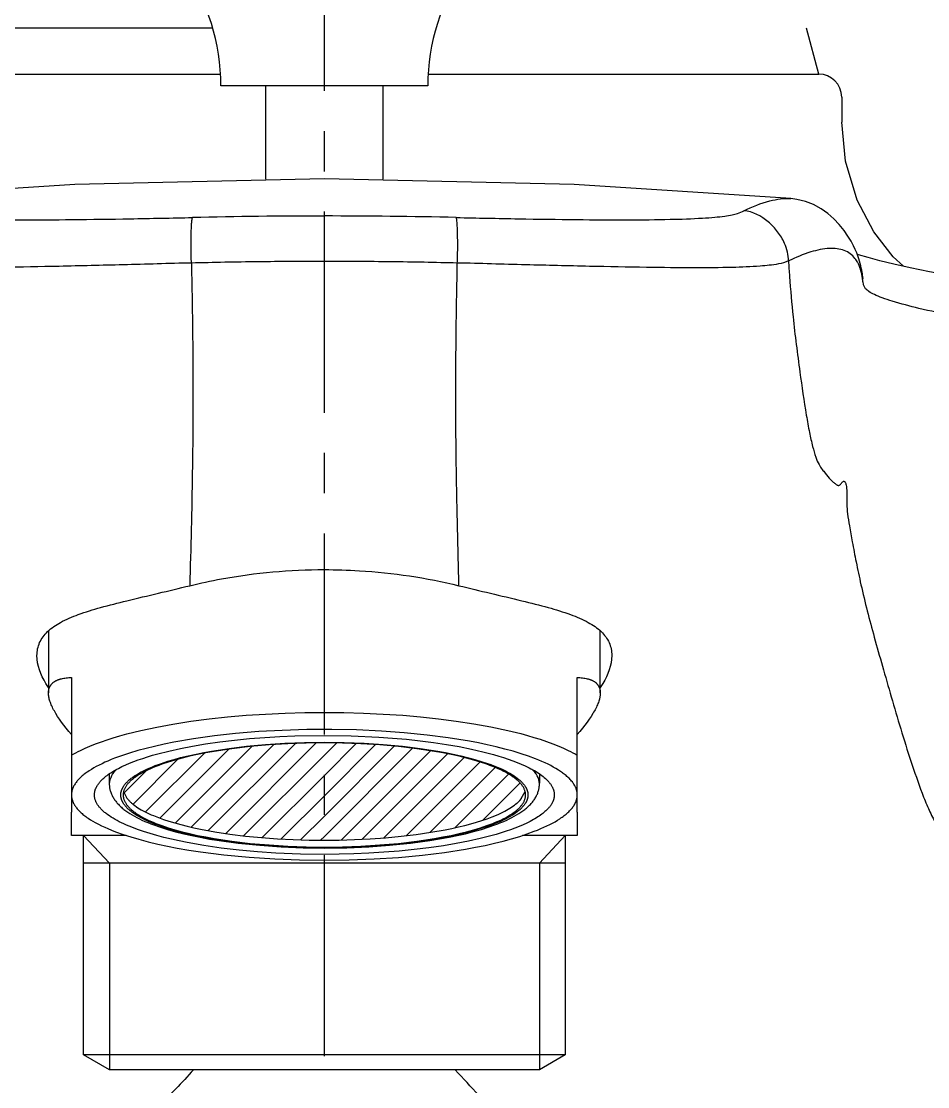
# Model space of a CAD drawing. Extents: x 10556 to 11150, y -6579 to -6159.
# Drawn here: x 10962.31 to 11001.73, y -6445.93 to -6399.57 of the extents above; entities that cross this region are included whole.
import ezdxf

# ---------------------------------------------------------------- set-up
doc = ezdxf.new("R2010")
doc.units = 0
doc.header["$LTSCALE"] = 7
doc.header["$MEASUREMENT"] = 0
doc.linetypes.add('CENTER', pattern=[2, 1.25, -0.25, 0.25, -0.25])
doc.layers.get('0').update_dxf_attribs({"color": 2, "linetype": 'CONTINUOUS'})
for name, color, linetype in [('CL', 1, 'CENTER'), ('D', 2, 'CONTINUOUS'), ('DWG', 7, 'CONTINUOUS'), ('Make2D 표시선', 7, 'CONTINUOUS')]:
    doc.layers.add(name, color=color, linetype=linetype)
pattern_1 = [(45, (813.2739, 4681.3585), (-0.441941738, 0.441941738), [])]

msp = doc.modelspace()

# ---------------------------------------------------------------- hatches: boundary and pattern name
at = {"layer": 'D'}
h = msp.add_hatch(dxfattribs=at)
h.set_pattern_fill('ANSI31', color=256, scale=5)
h.set_pattern_definition(pattern_1)
h.paths.add_polyline_path([(10972.267, -6431.129), (10971.469, -6431.223), (10970.7, -6431.339), (10970.33, -6431.405), (10969.973, -6431.477), (10969.629, -6431.553), (10969.301, -6431.634), (10968.989, -6431.719), (10968.695, -6431.807), (10968.419, -6431.9), (10968.289, -6431.947), (10968.164, -6431.996), (10968.044, -6432.045), (10967.929, -6432.094), (10967.82, -6432.144), (10967.715, -6432.195), (10967.616, -6432.246), (10967.523, -6432.297), (10967.435, -6432.349), (10967.352, -6432.401), (10967.275, -6432.454), (10967.238, -6432.48), (10967.203, -6432.506), (10967.169, -6432.533), (10967.137, -6432.559), (10967.105, -6432.585), (10967.075, -6432.612), (10967.047, -6432.638), (10967.02, -6432.665), (10966.994, -6432.691), (10966.969, -6432.717), (10966.946, -6432.744), (10966.924, -6432.77), (10966.903, -6432.797), (10966.884, -6432.823), (10966.866, -6432.849), (10966.849, -6432.875), (10966.833, -6432.902), (10966.819, -6432.928), (10966.805, -6432.954), (10966.793, -6432.98), (10966.783, -6433.006), (10966.773, -6433.031), (10966.765, -6433.057), (10966.757, -6433.083), (10966.756, -6433.087), (10966.903, -6433.377), (10966.966, -6433.453), (10966.986, -6433.475), (10967.008, -6433.498), (10967.031, -6433.52), (10967.054, -6433.543), (10967.079, -6433.565), (10967.104, -6433.588), (10967.131, -6433.61), (10967.158, -6433.633), (10967.186, -6433.655), (10967.246, -6433.7), (10967.31, -6433.745), (10967.377, -6433.789), (10967.449, -6433.833), (10967.524, -6433.878), (10967.604, -6433.921), (10967.687, -6433.965), (10967.774, -6434.008), (10967.865, -6434.051), (10967.96, -6434.094), (10968.059, -6434.136), (10968.267, -6434.218), (10968.491, -6434.299), (10968.728, -6434.377), (10968.979, -6434.453), (10969.243, -6434.526), (10969.52, -6434.595), (10969.807, -6434.662), (10970.105, -6434.725), (10970.729, -6434.84), (10971.383, -6434.939), (10972.059, -6435.023), (10972.749, -6435.09), (10973.444, -6435.141), (10974.137, -6435.177), (10974.82, -6435.197), (10975.488, -6435.204), (10975.488, -6430.97), (10974.702, -6430.979), (10973.896, -6431.008), (10973.08, -6431.058)])
h = msp.add_hatch(dxfattribs=at)
h.set_pattern_fill('ANSI31', color=256, scale=5)
h.set_pattern_definition(pattern_1)
h.paths.add_polyline_path([(10984.054, -6433.393), (10984.22, -6433.087), (10984.219, -6433.083), (10984.212, -6433.057), (10984.203, -6433.031), (10984.194, -6433.006), (10984.183, -6432.98), (10984.171, -6432.954), (10984.158, -6432.928), (10984.143, -6432.902), (10984.128, -6432.875), (10984.111, -6432.849), (10984.093, -6432.823), (10984.073, -6432.797), (10984.052, -6432.77), (10984.03, -6432.744), (10984.007, -6432.717), (10983.983, -6432.691), (10983.957, -6432.665), (10983.929, -6432.638), (10983.901, -6432.612), (10983.871, -6432.585), (10983.84, -6432.559), (10983.807, -6432.533), (10983.773, -6432.506), (10983.738, -6432.48), (10983.702, -6432.454), (10983.624, -6432.401), (10983.542, -6432.349), (10983.454, -6432.297), (10983.36, -6432.246), (10983.261, -6432.195), (10983.157, -6432.144), (10983.047, -6432.094), (10982.932, -6432.045), (10982.812, -6431.996), (10982.687, -6431.947), (10982.557, -6431.9), (10982.282, -6431.807), (10981.988, -6431.719), (10981.676, -6431.634), (10981.347, -6431.553), (10981.004, -6431.477), (10980.646, -6431.405), (10980.277, -6431.339), (10979.507, -6431.223), (10978.709, -6431.129), (10977.896, -6431.058), (10977.08, -6431.008), (10976.274, -6430.979), (10975.488, -6430.97), (10975.488, -6435.204), (10976.138, -6435.198), (10976.802, -6435.178), (10977.475, -6435.145), (10978.151, -6435.096), (10978.823, -6435.033), (10979.483, -6434.954), (10980.123, -6434.86), (10980.737, -6434.751), (10981.031, -6434.692), (10981.316, -6434.629), (10981.59, -6434.562), (10981.853, -6434.493), (10982.105, -6434.421), (10982.343, -6434.347), (10982.569, -6434.27), (10982.781, -6434.191), (10982.98, -6434.109), (10983.073, -6434.068), (10983.164, -6434.027), (10983.25, -6433.985), (10983.333, -6433.943), (10983.412, -6433.9), (10983.487, -6433.857), (10983.559, -6433.814), (10983.627, -6433.771), (10983.691, -6433.728), (10983.751, -6433.684), (10983.808, -6433.641), (10983.861, -6433.597), (10983.887, -6433.575), (10983.911, -6433.553), (10983.934, -6433.531), (10983.958, -6433.508), (10983.981, -6433.485)])

# ---------------------------------------------------------------- linework, layer by layer
at = {"color": 2}
for p, q in [((10969.911, -6431.491), (10969.917, -6431.488)), ((10981.058, -6431.488), (10981.065, -6431.491)), ((10983.97, -6433.495), (10983.957, -6433.509)), ((10983.971, -6433.495), (10983.983, -6433.483)), ((10983.731, -6433.699), (10983.733, -6433.698))]:
    msp.add_line(p, q, dxfattribs=at)
at = {"color": 0}
for p, q in [((10966.756, -6433.087), (10966.903, -6433.377)), ((10984.054, -6433.393), (10984.22, -6433.087)), ((10984.054, -6433.393), (10983.982, -6433.483))]:
    msp.add_line(p, q, dxfattribs=at)
at = {"layer": 'CL'}
msp.add_line((10975.488, -6472.604), (10975.488, -6358.024), dxfattribs=at)
at = {"layer": 'D'}
for p, q in [((10966.138, -6436.199), (10965.011, -6434.999)), ((10984.838, -6436.199), (10985.966, -6434.999)), ((10966.138, -6436.199), (10966.138, -6445.199)), ((10984.838, -6436.199), (10984.838, -6445.199))]:
    msp.add_line(p, q, dxfattribs=at)
at = {"layer": 'DWG', "color": 7, "linetype": 'Continuous'}
msp.add_line((10970.633, -6399.872), (10953.069, -6399.872), dxfattribs=at)
at = {"layer": 'DWG'}
for p, q in [((10953.996, -6401.872), (10970.974, -6401.872)), ((10980.002, -6401.872), (10996.988, -6401.872)), ((10997.988, -6402.872), (10997.988, -6403.954)), ((10995.778, -6407.286), (10995.778, -6407.286)), ((10998.912, -6410.734), (10998.886, -6410.555)), ((10975.488, -6436.199), (10965.011, -6436.199)), ((10985.966, -6436.199), (10975.488, -6436.199))]:
    msp.add_line(p, q, dxfattribs=at)
for points in [[(11000.677, -6410.232), (11000.231, -6409.814), (10999.391, -6408.732), (10998.664, -6407.351), (10998.154, -6405.66), (10997.988, -6403.954)], [(10975.488, -6406.425), (10964.63, -6406.669), (10955.198, -6407.286)], [(10995.778, -6407.286), (10986.346, -6406.669), (10975.488, -6406.425)], [(10998.886, -6410.555), (10998.874, -6410.48), (10998.86, -6410.397), (10998.842, -6410.309), (10998.821, -6410.214), (10998.796, -6410.114), (10998.768, -6410.011), (10998.733, -6409.9), (10998.692, -6409.78), (10998.641, -6409.649), (10998.58, -6409.506), (10998.501, -6409.339), (10998.397, -6409.142), (10998.261, -6408.917), (10998.091, -6408.672), (10997.881, -6408.411), (10997.643, -6408.16), (10997.386, -6407.935), (10997.089, -6407.725), (10996.755, -6407.543), (10996.407, -6407.408), (10996.042, -6407.32), (10995.778, -6407.286)], [(11002.779, -6410.648), (11001.807, -6410.466), (11000.969, -6410.296), (11000.252, -6410.138), (10999.646, -6409.992), (10999.136, -6409.856), (10998.715, -6409.733), (10998.668, -6409.717)], [(10998.911, -6410.735), (10998.916, -6410.758), (10998.912, -6410.734)]]:
    msp.add_lwpolyline(points, dxfattribs=at)
for centre, radius, start, end in [((10996.988, -6402.872), 1, 0, 90), ((10975.426, -6654.087), 246.043, 89.98539, 91.32117), ((10975.551, -6654.086), 246.043, 88.67883, 90.01447)]:
    msp.add_arc(centre, radius, start, end, dxfattribs=at)
for points, knots in [([(10993.736, -6407.812), (10994.101, -6407.639), (10994.759, -6407.372), (10995.474, -6407.261), (10995.778, -6407.286)], [0, 0, 0, 0, 0.570043, 1, 1, 1, 1]), ([(10957.24, -6407.812), (10957.331, -6407.855), (10957.491, -6407.942), (10957.777, -6408.004), (10958.107, -6408.057), (10958.54, -6408.101), (10959.331, -6408.156), (10960.591, -6408.198), (10962.413, -6408.214), (10964.61, -6408.201), (10967.1, -6408.165), (10968.848, -6408.129), (10969.753, -6408.109)], [0, 0, 0, 0, 0.023988, 0.043094, 0.069532, 0.104043, 0.146945, 0.258876, 0.405134, 0.582345, 0.783698, 1, 1, 1, 1]), ([(10981.224, -6408.109), (10982.129, -6408.129), (10983.877, -6408.165), (10986.366, -6408.201), (10988.563, -6408.214), (10990.385, -6408.198), (10991.646, -6408.156), (10992.436, -6408.101), (10992.869, -6408.057), (10993.199, -6408.004), (10993.486, -6407.942), (10993.646, -6407.855), (10993.736, -6407.812)], [0, 0, 0, 0, 0.216302, 0.417655, 0.594866, 0.741124, 0.853055, 0.895957, 0.930468, 0.956906, 0.976012, 1, 1, 1, 1]), ([(10995.671, -6410), (10995.678, -6409.739), (10995.561, -6409.277), (10995.217, -6408.714), (10994.681, -6408.145), (10994.123, -6407.848), (10993.736, -6407.812)], [0, 0, 0, 0, 0.250208, 0.438984, 0.627973, 1, 1, 1, 1]), ([(10969.709, -6410.089), (10969.696, -6409.879), (10969.689, -6409.566), (10969.689, -6409.157), (10969.693, -6408.87), (10969.701, -6408.61), (10969.711, -6408.414), (10969.721, -6408.28), (10969.729, -6408.202), (10969.739, -6408.148), (10969.746, -6408.116), (10969.753, -6408.109)], [0, 0, 0, 0, 0.317452, 0.472861, 0.618615, 0.751286, 0.866501, 0.91486, 0.954947, 0.98426, 1, 1, 1, 1]), ([(10981.268, -6410.089), (10981.28, -6409.879), (10981.287, -6409.566), (10981.288, -6409.157), (10981.283, -6408.87), (10981.275, -6408.61), (10981.266, -6408.414), (10981.255, -6408.28), (10981.247, -6408.202), (10981.237, -6408.148), (10981.231, -6408.116), (10981.224, -6408.109)], [0, 0, 0, 0, 0.317631, 0.472995, 0.618561, 0.751335, 0.866452, 0.914807, 0.954808, 0.984181, 1, 1, 1, 1]), ([(10998.565, -6409.891), (10998.505, -6409.814), (10998.365, -6409.676), (10998, -6409.479), (10997.395, -6409.421), (10996.567, -6409.605), (10995.987, -6409.848), (10995.671, -6410)], [0, 0, 0, 0, 0.093986, 0.187117, 0.395612, 0.661505, 1, 1, 1, 1]), ([(10998.714, -6410.131), (10998.704, -6410.109), (10998.66, -6410.025), (10998.609, -6409.945), (10998.565, -6409.891)], [0, 0, 0, 0, 0.25916, 1, 1, 1, 1]), ([(10969.709, -6410.089), (10968.717, -6410.113), (10966.797, -6410.166), (10964.053, -6410.235), (10961.607, -6410.282), (10959.538, -6410.303), (10957.892, -6410.293), (10956.67, -6410.245), (10955.853, -6410.164), (10955.441, -6410.065), (10955.305, -6410)], [0, 0, 0, 0, 0.206263, 0.399136, 0.570635, 0.714938, 0.829056, 0.913033, 0.968697, 1, 1, 1, 1]), ([(10975.488, -6410.02), (10974.524, -6410.02), (10973.079, -6410.029), (10971.152, -6410.056), (10970.19, -6410.08), (10969.709, -6410.089)], [0, 0, 0, 0, 0.500321, 0.750296, 1, 1, 1, 1]), ([(10969.709, -6410.089), (10969.716, -6410.717), (10969.743, -6411.956), (10969.771, -6414.35), (10969.773, -6416.116), (10969.766, -6417.271)], [0, 0, 0, 0, 0.262557, 0.517641, 1, 1, 1, 1]), ([(10981.268, -6410.089), (10980.787, -6410.08), (10979.824, -6410.056), (10977.898, -6410.029), (10976.452, -6410.02), (10975.488, -6410.02)], [0, 0, 0, 0, 0.249704, 0.499679, 1, 1, 1, 1]), ([(10981.21, -6417.276), (10981.203, -6416.12), (10981.205, -6414.353), (10981.233, -6411.958), (10981.261, -6410.718), (10981.268, -6410.089)], [0, 0, 0, 0, 0.482339, 0.737431, 1, 1, 1, 1]), ([(10995.671, -6410), (10995.535, -6410.065), (10995.123, -6410.164), (10994.306, -6410.245), (10993.085, -6410.293), (10991.438, -6410.303), (10989.37, -6410.282), (10986.923, -6410.235), (10984.179, -6410.166), (10982.26, -6410.113), (10981.268, -6410.089)], [0, 0, 0, 0, 0.031303, 0.086967, 0.170944, 0.285062, 0.429365, 0.600864, 0.793737, 1, 1, 1, 1]), ([(10995.671, -6410), (10995.687, -6410.226), (10995.743, -6411.037), (10995.812, -6411.848), (10995.873, -6412.431)], [0, 0, 0, 0, 0.278988, 1, 1, 1, 1]), ([(11059.165, -6418.804), (11058.752, -6418.691), (11057.904, -6418.53), (11056.189, -6418.302), (11054.031, -6418.029), (11051.431, -6417.708), (11048.819, -6417.402), (11046.195, -6417.104), (11042.682, -6416.719), (11038.273, -6416.257), (11032.959, -6415.724), (11027.624, -6415.207), (11022.282, -6414.696), (11017.833, -6414.278), (11014.29, -6413.954), (11011.683, -6413.681), (11009.189, -6413.388), (11006.867, -6413.073), (11004.777, -6412.747), (11002.956, -6412.418), (11001.453, -6412.098), (11000.418, -6411.83), (10999.777, -6411.619), (10999.436, -6411.484), (10999.192, -6411.353), (10999.036, -6411.23), (10998.955, -6411.107), (10998.929, -6410.992), (10998.915, -6410.888), (10998.896, -6410.759), (10998.872, -6410.607), (10998.818, -6410.384), (10998.761, -6410.227), (10998.714, -6410.131)], [0, 0, 0, 0, 0.020764, 0.041757, 0.083949, 0.126233, 0.168822, 0.211506, 0.25429, 0.340237, 0.426491, 0.513326, 0.600153, 0.686785, 0.730044, 0.77267, 0.813928, 0.851813, 0.886321, 0.916517, 0.94153, 0.960868, 0.968296, 0.974263, 0.978636, 0.981664, 0.983825, 0.985625, 0.987306, 0.988914, 0.991949, 0.9948, 1, 1, 1, 1]), ([(10995.873, -6412.431), (10995.958, -6413.234), (10996.139, -6414.664), (10996.379, -6416.342), (10996.575, -6417.421), (10996.707, -6418.032), (10996.839, -6418.501), (10996.979, -6418.837), (10997.126, -6419.065), (10997.312, -6419.272), (10997.457, -6419.469), (10997.615, -6419.622), (10997.703, -6419.691), (10997.769, -6419.737), (10997.814, -6419.76), (10997.865, -6419.774), (10997.915, -6419.744), (10997.952, -6419.696), (10997.993, -6419.648), (10998.03, -6419.609), (10998.067, -6419.583), (10998.105, -6419.586), (10998.136, -6419.611), (10998.159, -6419.655), (10998.188, -6419.754), (10998.206, -6419.936), (10998.212, -6420.223), (10998.202, -6420.59), (10998.238, -6421.037), (10998.331, -6421.587), (10998.459, -6422.281), (10998.62, -6423.136), (10998.913, -6424.522), (10999.306, -6426.033), (10999.765, -6427.655), (11000.148, -6428.986), (11000.552, -6430.368), (11000.991, -6431.769), (11001.39, -6432.927), (11001.743, -6433.81), (11002.11, -6434.561), (11002.674, -6435.299), (11003.455, -6435.944), (11004.338, -6436.292), (11005.277, -6436.379), (11006.252, -6436.279), (11007.246, -6436.029), (11008.073, -6435.726), (11008.749, -6435.435), (11009.298, -6435.197), (11009.899, -6434.938), (11010.564, -6434.666), (11011.294, -6434.409), (11012.061, -6434.169), (11012.832, -6433.936), (11013.603, -6433.708), (11014.419, -6433.479), (11015.378, -6433.279), (11016.336, -6433.149), (11017.244, -6433.082), (11018.247, -6432.997), (11019.473, -6432.888), (11021.424, -6432.715), (11023.865, -6432.529), (11026.811, -6432.32), (11029.767, -6432.143), (11032.736, -6431.992), (11035.72, -6431.867), (11039.735, -6431.734), (11043.779, -6431.653), (11047.862, -6431.626), (11050.976, -6431.636), (11054.154, -6431.683), (11056.847, -6431.76), (11059.057, -6431.855), (11060.472, -6431.934), (11061.632, -6432.012), (11062.526, -6432.091), (11063.447, -6432.171), (11064.073, -6432.191), (11064.392, -6432.199)], [0, 0, 0, 0, 0.027788, 0.0496, 0.05832, 0.065533, 0.071096, 0.075095, 0.077999, 0.080378, 0.084673, 0.086409, 0.087892, 0.088554, 0.089146, 0.089671, 0.090249, 0.09101, 0.091768, 0.092408, 0.092882, 0.093248, 0.093648, 0.094186, 0.094933, 0.097188, 0.100463, 0.104807, 0.109804, 0.115863, 0.123994, 0.134123, 0.145783, 0.172754, 0.187825, 0.203803, 0.220417, 0.237372, 0.254333, 0.262538, 0.270117, 0.283015, 0.294195, 0.304564, 0.315133, 0.326378, 0.338144, 0.350323, 0.356635, 0.363471, 0.370935, 0.379132, 0.388215, 0.397554, 0.406781, 0.415938, 0.425225, 0.43593, 0.449613, 0.458463, 0.46728, 0.484234, 0.500839, 0.534682, 0.568499, 0.602475, 0.636577, 0.670825, 0.705267, 0.774818, 0.810025, 0.845765, 0.881987, 0.919413, 0.938471, 0.958121, 0.968193, 0.978463, 0.989019, 1, 1, 1, 1]), ([(10969.766, -6417.271), (10969.762, -6417.913), (10969.737, -6420.2), (10969.676, -6422.486), (10969.634, -6424.13)], [0, 0, 0, 0, 0.280866, 1, 1, 1, 1]), ([(10981.343, -6424.13), (10981.329, -6423.616), (10981.297, -6422.272), (10981.239, -6419.988), (10981.216, -6418.217), (10981.21, -6417.276)], [0, 0, 0, 0, 0.224949, 0.588237, 1, 1, 1, 1]), ([(10969.635, -6424.13), (10970.093, -6424.017), (10972.017, -6423.605), (10973.992, -6423.43), (10975.488, -6423.43)], [0, 0, 0, 0, 0.239506, 1, 1, 1, 1]), ([(10975.488, -6423.43), (10975.996, -6423.43), (10977.963, -6423.489), (10979.925, -6423.781), (10981.343, -6424.13)], [0, 0, 0, 0, 0.257887, 1, 1, 1, 1]), ([(10962.988, -6427.167), (10962.989, -6426.976), (10963.067, -6426.582), (10963.45, -6426.077), (10964.046, -6425.679), (10964.833, -6425.349), (10965.805, -6425.055), (10967.426, -6424.649), (10968.725, -6424.354), (10969.635, -6424.13)], [0, 0, 0, 0, 0.074158, 0.150569, 0.240383, 0.350013, 0.48166, 0.635174, 1, 1, 1, 1]), ([(10981.343, -6424.13), (10982.253, -6424.354), (10983.552, -6424.649), (10985.173, -6425.055), (10986.145, -6425.349), (10986.931, -6425.679), (10987.527, -6426.077), (10987.91, -6426.583), (10987.987, -6426.977), (10987.988, -6427.167)], [0, 0, 0, 0, 0.364842, 0.518354, 0.649994, 0.759614, 0.84942, 0.925832, 1, 1, 1, 1]), ([(10963.488, -6428.56), (10963.449, -6428.502), (10963.18, -6428.081), (10962.986, -6427.591), (10962.988, -6427.167)], [0.8057594, 0.8057594, 0.8057594, 0.8057594, 0.8332606, 1, 1, 1, 1]), ([(10987.988, -6427.167), (10987.99, -6427.592), (10987.796, -6428.082), (10987.528, -6428.502), (10987.488, -6428.56)], [0, 0, 0, 0, 0.1667649, 0.1941725, 0.1941725, 0.1941725, 0.1941725]), ([(10969.793, -6445.199), (10969.541, -6445.475), (10968.949, -6446.113), (10968.168, -6446.919), (10967.463, -6447.628), (10966.793, -6448.356), (10966.331, -6448.932), (10966.05, -6449.33)], [0.4836626, 0.4836626, 0.4836626, 0.4836626, 0.5872989, 0.7253713, 0.7953589, 0.8648247, 1, 1, 1, 1]), ([(10984.99, -6449.424), (10984.605, -6448.852), (10983.927, -6448.05), (10982.946, -6447.058), (10982.103, -6446.192), (10981.521, -6445.57), (10981.183, -6445.199)], [0, 0, 0, 0, 0.2541835, 0.38512, 0.5148204, 0.6996139, 0.6996139, 0.6996139, 0.6996139])]:
    msp.add_open_spline(points, degree=3, knots=knots, dxfattribs=at)
at = {"layer": 'Make2D 표시선'}
for p, q in [((10996.988, -6401.872), (10996.452, -6399.872)), ((10975.488, -6402.379), (10970.988, -6402.379)), ((10972.938, -6406.438), (10972.938, -6402.379)), ((10979.988, -6402.379), (10975.488, -6402.379)), ((10978.038, -6402.379), (10978.038, -6406.438)), ((10963.488, -6426.09), (10963.488, -6428.797)), ((10987.488, -6428.797), (10987.488, -6426.09)), ((10964.487, -6428.126), (10964.487, -6431.507)), ((10986.488, -6431.506), (10986.488, -6428.126)), ((10964.487, -6431.507), (10964.487, -6433.989)), ((10986.488, -6433.22), (10986.488, -6431.506)), ((10966.134, -6432.316), (10966.134, -6432.722)), ((10984.843, -6432.316), (10984.843, -6432.722)), ((10984.843, -6432.753), (10984.843, -6432.751)), ((10986.488, -6433.241), (10986.488, -6433.22)), ((10986.488, -6433.989), (10986.488, -6433.241)), ((10964.488, -6434.999), (10964.488, -6433.99)), ((10986.488, -6433.989), (10986.488, -6434.999)), ((10966.873, -6434.999), (10964.489, -6434.999)), ((10965.011, -6444.548), (10965.011, -6434.999)), ((10986.488, -6434.999), (10984.104, -6434.999)), ((10985.966, -6434.999), (10985.966, -6444.548)), ((10985.966, -6444.548), (10965.011, -6444.548)), ((10966.138, -6445.199), (10965.012, -6444.549)), ((10985.966, -6444.548), (10984.838, -6445.199)), ((10984.838, -6445.199), (10966.139, -6445.199))]:
    msp.add_line(p, q, dxfattribs=at)
for points in [[(10964.487, -6430.608), (10964.369, -6430.468), (10964.258, -6430.331), (10964.154, -6430.197), (10964.057, -6430.067), (10963.968, -6429.94), (10963.886, -6429.817), (10963.811, -6429.697), (10963.777, -6429.639), (10963.744, -6429.581), (10963.714, -6429.525), (10963.685, -6429.469), (10963.658, -6429.415), (10963.633, -6429.361), (10963.61, -6429.309), (10963.589, -6429.257), (10963.57, -6429.206), (10963.553, -6429.157), (10963.538, -6429.108), (10963.525, -6429.06), (10963.519, -6429.037), (10963.514, -6429.014), (10963.509, -6428.991), (10963.504, -6428.968), (10963.501, -6428.946), (10963.497, -6428.924), (10963.495, -6428.902), (10963.492, -6428.881), (10963.49, -6428.859), (10963.489, -6428.838), (10963.488, -6428.818), (10963.488, -6428.797), (10963.488, -6428.777), (10963.489, -6428.757), (10963.49, -6428.738), (10963.492, -6428.718), (10963.495, -6428.699), (10963.497, -6428.681), (10963.501, -6428.663), (10963.504, -6428.645), (10963.509, -6428.627), (10963.514, -6428.609), (10963.519, -6428.592), (10963.525, -6428.576), (10963.531, -6428.559), (10963.538, -6428.543), (10963.545, -6428.527), (10963.553, -6428.512), (10963.561, -6428.496), (10963.57, -6428.482), (10963.579, -6428.467), (10963.589, -6428.453), (10963.599, -6428.439), (10963.61, -6428.425), (10963.621, -6428.412), (10963.633, -6428.398), (10963.645, -6428.386), (10963.658, -6428.373), (10963.671, -6428.361), (10963.685, -6428.349), (10963.699, -6428.338), (10963.714, -6428.326), (10963.729, -6428.316), (10963.744, -6428.305), (10963.76, -6428.295), (10963.777, -6428.285), (10963.794, -6428.275), (10963.811, -6428.265), (10963.829, -6428.256), (10963.848, -6428.248), (10963.867, -6428.239), (10963.886, -6428.231), (10963.906, -6428.223), (10963.926, -6428.216), (10963.947, -6428.208), (10963.968, -6428.201), (10963.99, -6428.195), (10964.012, -6428.188), (10964.057, -6428.177), (10964.105, -6428.166), (10964.154, -6428.157), (10964.205, -6428.149), (10964.258, -6428.142), (10964.313, -6428.136), (10964.369, -6428.131), (10964.427, -6428.128), (10964.487, -6428.126)], [(10986.488, -6428.126), (10986.548, -6428.128), (10986.606, -6428.131), (10986.663, -6428.135), (10986.718, -6428.141), (10986.771, -6428.148), (10986.822, -6428.156), (10986.871, -6428.165), (10986.919, -6428.176), (10986.964, -6428.188), (10986.986, -6428.194), (10987.008, -6428.201), (10987.029, -6428.208), (10987.05, -6428.215), (10987.07, -6428.222), (10987.09, -6428.23), (10987.109, -6428.239), (10987.128, -6428.247), (10987.147, -6428.256), (10987.165, -6428.265), (10987.182, -6428.274), (10987.199, -6428.284), (10987.216, -6428.294), (10987.232, -6428.304), (10987.247, -6428.315), (10987.263, -6428.326), (10987.277, -6428.337), (10987.291, -6428.349), (10987.305, -6428.36), (10987.318, -6428.373), (10987.331, -6428.385), (10987.343, -6428.398), (10987.355, -6428.411), (10987.366, -6428.424), (10987.377, -6428.438), (10987.387, -6428.452), (10987.397, -6428.466), (10987.406, -6428.481), (10987.415, -6428.496), (10987.423, -6428.511), (10987.431, -6428.527), (10987.438, -6428.542), (10987.445, -6428.559), (10987.452, -6428.575), (10987.457, -6428.592), (10987.463, -6428.609), (10987.468, -6428.626), (10987.472, -6428.644), (10987.476, -6428.662), (10987.479, -6428.68), (10987.482, -6428.699), (10987.484, -6428.718), (10987.486, -6428.737), (10987.487, -6428.757), (10987.488, -6428.777), (10987.488, -6428.797), (10987.488, -6428.817), (10987.487, -6428.838), (10987.486, -6428.859), (10987.484, -6428.88), (10987.482, -6428.902), (10987.479, -6428.924), (10987.476, -6428.946), (10987.472, -6428.968), (10987.468, -6428.991), (10987.463, -6429.013), (10987.457, -6429.037), (10987.452, -6429.06), (10987.438, -6429.108), (10987.423, -6429.156), (10987.406, -6429.206), (10987.387, -6429.257), (10987.366, -6429.308), (10987.343, -6429.361), (10987.318, -6429.415), (10987.291, -6429.469), (10987.263, -6429.525), (10987.232, -6429.581), (10987.199, -6429.639), (10987.165, -6429.697), (10987.09, -6429.817), (10987.008, -6429.94), (10986.919, -6430.067), (10986.822, -6430.197), (10986.718, -6430.331), (10986.606, -6430.468), (10986.488, -6430.608)], [(10964.487, -6431.507), (10964.585, -6431.451), (10964.683, -6431.397), (10964.783, -6431.345), (10964.883, -6431.294), (10965.086, -6431.199), (10965.292, -6431.11), (10965.54, -6431.011), (10965.79, -6430.919), (10966.042, -6430.832), (10966.296, -6430.751), (10966.597, -6430.662), (10966.9, -6430.578), (10967.51, -6430.427), (10968.199, -6430.28), (10968.892, -6430.153), (10969.686, -6430.029), (10970.482, -6429.925), (10971.281, -6429.839), (10972.082, -6429.77), (10972.932, -6429.713), (10973.784, -6429.673), (10974.635, -6429.65), (10975.488, -6429.642), (10976.34, -6429.65), (10977.193, -6429.673), (10978.044, -6429.713), (10978.895, -6429.77), (10979.671, -6429.837), (10980.445, -6429.919), (10981.217, -6430.019), (10981.987, -6430.137), (10982.729, -6430.271), (10983.466, -6430.427), (10984.038, -6430.568), (10984.323, -6430.646), (10984.605, -6430.728), (10984.878, -6430.814), (10985.15, -6430.905), (10985.418, -6431.004), (10985.684, -6431.11), (10985.89, -6431.199), (10986.093, -6431.294), (10986.193, -6431.344), (10986.293, -6431.396), (10986.391, -6431.45), (10986.488, -6431.506)], [(10986.488, -6433.22), (10986.488, -6433.202), (10986.487, -6433.185), (10986.486, -6433.167), (10986.484, -6433.15), (10986.482, -6433.132), (10986.479, -6433.115), (10986.476, -6433.097), (10986.473, -6433.08), (10986.469, -6433.063), (10986.465, -6433.046), (10986.461, -6433.029), (10986.456, -6433.012), (10986.451, -6432.995), (10986.445, -6432.978), (10986.439, -6432.962), (10986.433, -6432.945), (10986.426, -6432.927), (10986.418, -6432.909), (10986.41, -6432.89), (10986.401, -6432.873), (10986.392, -6432.855), (10986.383, -6432.837), (10986.373, -6432.82), (10986.363, -6432.803), (10986.343, -6432.769), (10986.321, -6432.736), (10986.298, -6432.703), (10986.274, -6432.671), (10986.243, -6432.634), (10986.212, -6432.597), (10986.179, -6432.561), (10986.146, -6432.526), (10986.111, -6432.492), (10986.076, -6432.459), (10986.04, -6432.427), (10986.003, -6432.395), (10985.963, -6432.362), (10985.923, -6432.33), (10985.881, -6432.298), (10985.84, -6432.267), (10985.754, -6432.208), (10985.667, -6432.151), (10985.558, -6432.084), (10985.446, -6432.021), (10985.332, -6431.96), (10985.217, -6431.902), (10985.084, -6431.839), (10984.95, -6431.778), (10984.814, -6431.721), (10984.677, -6431.666), (10984.365, -6431.549), (10984.05, -6431.443), (10983.697, -6431.335), (10983.342, -6431.237), (10982.959, -6431.141), (10982.574, -6431.053), (10982.187, -6430.972), (10981.799, -6430.899), (10980.879, -6430.749), (10979.954, -6430.629), (10978.964, -6430.529), (10977.971, -6430.457), (10976.892, -6430.407), (10975.813, -6430.385), (10974.732, -6430.39), (10973.651, -6430.424), (10972.639, -6430.481), (10971.629, -6430.565), (10970.713, -6430.666), (10969.801, -6430.794), (10968.945, -6430.942), (10968.52, -6431.028), (10968.096, -6431.122), (10967.735, -6431.211), (10967.375, -6431.308), (10967.019, -6431.414), (10966.666, -6431.53), (10966.367, -6431.639), (10966.219, -6431.698), (10966.072, -6431.759), (10965.945, -6431.815), (10965.818, -6431.874), (10965.692, -6431.935), (10965.569, -6432), (10965.461, -6432.06), (10965.355, -6432.123), (10965.251, -6432.189), (10965.199, -6432.224), (10965.149, -6432.259), (10965.071, -6432.316), (10965.033, -6432.346), (10964.995, -6432.376), (10964.958, -6432.407), (10964.922, -6432.439), (10964.887, -6432.472), (10964.852, -6432.505), (10964.823, -6432.534), (10964.795, -6432.563), (10964.767, -6432.594), (10964.741, -6432.624), (10964.715, -6432.656), (10964.69, -6432.688), (10964.666, -6432.721), (10964.643, -6432.755), (10964.622, -6432.788), (10964.603, -6432.821), (10964.593, -6432.838), (10964.584, -6432.855), (10964.576, -6432.872), (10964.567, -6432.89), (10964.559, -6432.907), (10964.552, -6432.925), (10964.544, -6432.943), (10964.537, -6432.961), (10964.531, -6432.979), (10964.525, -6432.997), (10964.519, -6433.016), (10964.514, -6433.034), (10964.509, -6433.053), (10964.505, -6433.072), (10964.501, -6433.091), (10964.498, -6433.11), (10964.495, -6433.13), (10964.493, -6433.149), (10964.491, -6433.168), (10964.49, -6433.188), (10964.489, -6433.207), (10964.488, -6433.227), (10964.488, -6433.246), (10964.489, -6433.266), (10964.49, -6433.285), (10964.492, -6433.304), (10964.494, -6433.324), (10964.496, -6433.343), (10964.499, -6433.361), (10964.503, -6433.379), (10964.507, -6433.397), (10964.511, -6433.415), (10964.516, -6433.433), (10964.521, -6433.451), (10964.527, -6433.469), (10964.533, -6433.487), (10964.539, -6433.504), (10964.546, -6433.521), (10964.553, -6433.539), (10964.56, -6433.556), (10964.568, -6433.573), (10964.576, -6433.589), (10964.584, -6433.606), (10964.593, -6433.623), (10964.603, -6433.642), (10964.614, -6433.66), (10964.625, -6433.679), (10964.637, -6433.697), (10964.649, -6433.715), (10964.661, -6433.733), (10964.686, -6433.768), (10964.713, -6433.802), (10964.74, -6433.836), (10964.768, -6433.869), (10964.798, -6433.901), (10964.834, -6433.938), (10964.871, -6433.975), (10964.909, -6434.01), (10964.948, -6434.045), (10964.988, -6434.079), (10965.029, -6434.112), (10965.07, -6434.144), (10965.112, -6434.175), (10965.161, -6434.211), (10965.211, -6434.246), (10965.313, -6434.313), (10965.417, -6434.376), (10965.523, -6434.436), (10965.658, -6434.508), (10965.794, -6434.576), (10965.933, -6434.641), (10966.072, -6434.702), (10966.235, -6434.77), (10966.399, -6434.834), (10966.73, -6434.953), (10967.071, -6435.063), (10967.414, -6435.164), (10967.83, -6435.274), (10968.248, -6435.374), (10968.668, -6435.464), (10969.091, -6435.546), (10969.596, -6435.635), (10970.102, -6435.713), (10971.119, -6435.843), (10972.222, -6435.949), (10973.327, -6436.022), (10974.407, -6436.064), (10975.488, -6436.078)], [(10975.488, -6435.819), (10974.447, -6435.805), (10973.379, -6435.761), (10972.581, -6435.707), (10971.786, -6435.635), (10971.005, -6435.544), (10970.246, -6435.435), (10969.52, -6435.307), (10969.172, -6435.237), (10968.835, -6435.163), (10968.511, -6435.085), (10968.201, -6435.003), (10967.905, -6434.918), (10967.624, -6434.829), (10967.36, -6434.738), (10967.112, -6434.644), (10966.881, -6434.548), (10966.772, -6434.499), (10966.668, -6434.45), (10966.568, -6434.401), (10966.473, -6434.35), (10966.382, -6434.3), (10966.296, -6434.249), (10966.214, -6434.199), (10966.137, -6434.147), (10966.064, -6434.096), (10965.996, -6434.045), (10965.963, -6434.019), (10965.932, -6433.993), (10965.902, -6433.967), (10965.873, -6433.941), (10965.845, -6433.916), (10965.818, -6433.89), (10965.792, -6433.864), (10965.768, -6433.838), (10965.744, -6433.812), (10965.722, -6433.786), (10965.7, -6433.761), (10965.68, -6433.735), (10965.661, -6433.709), (10965.642, -6433.684), (10965.625, -6433.658), (10965.609, -6433.632), (10965.594, -6433.607), (10965.58, -6433.581), (10965.567, -6433.556), (10965.555, -6433.53), (10965.544, -6433.505), (10965.535, -6433.48), (10965.526, -6433.454), (10965.518, -6433.429), (10965.511, -6433.404), (10965.505, -6433.379), (10965.5, -6433.354), (10965.495, -6433.329), (10965.492, -6433.304), (10965.49, -6433.28), (10965.489, -6433.255), (10965.488, -6433.231), (10965.488, -6433.212), (10965.489, -6433.194), (10965.49, -6433.175), (10965.492, -6433.156), (10965.495, -6433.138), (10965.498, -6433.119), (10965.501, -6433.1), (10965.505, -6433.081), (10965.509, -6433.062), (10965.514, -6433.043), (10965.52, -6433.024), (10965.526, -6433.005), (10965.533, -6432.986), (10965.54, -6432.967), (10965.548, -6432.948), (10965.556, -6432.929), (10965.565, -6432.909), (10965.575, -6432.89), (10965.585, -6432.871), (10965.596, -6432.852), (10965.607, -6432.832), (10965.619, -6432.813), (10965.632, -6432.794), (10965.645, -6432.774), (10965.659, -6432.755), (10965.673, -6432.735), (10965.688, -6432.716), (10965.703, -6432.696), (10965.72, -6432.677), (10965.736, -6432.657), (10965.772, -6432.618), (10965.81, -6432.579), (10965.85, -6432.54), (10965.893, -6432.501), (10965.939, -6432.462), (10965.987, -6432.423), (10966.038, -6432.385), (10966.091, -6432.346), (10966.147, -6432.307), (10966.205, -6432.268), (10966.266, -6432.23), (10966.33, -6432.191), (10966.396, -6432.153), (10966.465, -6432.115), (10966.536, -6432.077), (10966.686, -6432.002), (10966.847, -6431.928), (10967.018, -6431.855), (10967.198, -6431.783), (10967.389, -6431.713), (10967.588, -6431.644), (10967.797, -6431.576), (10968.015, -6431.511), (10968.242, -6431.447), (10968.719, -6431.326), (10969.226, -6431.213), (10969.758, -6431.109), (10970.313, -6431.016), (10970.94, -6430.926), (10971.584, -6430.848), (10972.238, -6430.783), (10972.897, -6430.731), (10973.556, -6430.691), (10974.21, -6430.664), (10975.488, -6430.642), (10976.655, -6430.66), (10977.853, -6430.716), (10978.456, -6430.759), (10979.057, -6430.813), (10979.651, -6430.877), (10980.235, -6430.953), (10980.803, -6431.038), (10981.353, -6431.134), (10981.88, -6431.24), (10982.379, -6431.355), (10982.849, -6431.479), (10983.071, -6431.543), (10983.284, -6431.61), (10983.489, -6431.678), (10983.684, -6431.748), (10983.869, -6431.819), (10984.045, -6431.891), (10984.226, -6431.972), (10984.394, -6432.054), (10984.474, -6432.095), (10984.551, -6432.136), (10984.624, -6432.178), (10984.694, -6432.22), (10984.762, -6432.262), (10984.826, -6432.304), (10984.887, -6432.347), (10984.945, -6432.389), (10985, -6432.432), (10985.052, -6432.475), (10985.101, -6432.517), (10985.147, -6432.56), (10985.168, -6432.581), (10985.189, -6432.603), (10985.21, -6432.624), (10985.229, -6432.645), (10985.248, -6432.667), (10985.266, -6432.688), (10985.283, -6432.709), (10985.3, -6432.73), (10985.316, -6432.752), (10985.331, -6432.773), (10985.345, -6432.794), (10985.359, -6432.815), (10985.372, -6432.837), (10985.384, -6432.858), (10985.395, -6432.879), (10985.406, -6432.9), (10985.416, -6432.921), (10985.426, -6432.942), (10985.435, -6432.963), (10985.443, -6432.984), (10985.45, -6433.005), (10985.457, -6433.025), (10985.463, -6433.046), (10985.468, -6433.067), (10985.473, -6433.088), (10985.477, -6433.108), (10985.48, -6433.129), (10985.483, -6433.149), (10985.485, -6433.17), (10985.487, -6433.19), (10985.488, -6433.21), (10985.488, -6433.231), (10985.488, -6433.249), (10985.487, -6433.268), (10985.486, -6433.286), (10985.484, -6433.305), (10985.482, -6433.324), (10985.479, -6433.342), (10985.475, -6433.361), (10985.471, -6433.38), (10985.467, -6433.399), (10985.462, -6433.418), (10985.456, -6433.437), (10985.45, -6433.456), (10985.443, -6433.475), (10985.436, -6433.494), (10985.428, -6433.513), (10985.42, -6433.533), (10985.411, -6433.552), (10985.401, -6433.571), (10985.391, -6433.59), (10985.38, -6433.61), (10985.369, -6433.629), (10985.357, -6433.648), (10985.345, -6433.668), (10985.331, -6433.687), (10985.318, -6433.706), (10985.303, -6433.726), (10985.288, -6433.745), (10985.273, -6433.765), (10985.257, -6433.784), (10985.24, -6433.804), (10985.204, -6433.843), (10985.167, -6433.882), (10985.126, -6433.921), (10985.083, -6433.96), (10985.038, -6433.999), (10984.989, -6434.038), (10984.939, -6434.077), (10984.885, -6434.116), (10984.83, -6434.154), (10984.771, -6434.193), (10984.71, -6434.231), (10984.647, -6434.27), (10984.58, -6434.308), (10984.512, -6434.346), (10984.44, -6434.384), (10984.29, -6434.459), (10984.129, -6434.533), (10983.959, -6434.606), (10983.778, -6434.678), (10983.588, -6434.749), (10983.388, -6434.818), (10983.179, -6434.885), (10982.961, -6434.95), (10982.735, -6435.014), (10982.258, -6435.136), (10981.751, -6435.248), (10981.218, -6435.352), (10980.663, -6435.445), (10980.036, -6435.536), (10979.393, -6435.613), (10978.739, -6435.678), (10978.08, -6435.73), (10977.421, -6435.77), (10976.766, -6435.798), (10975.488, -6435.819)], [(10984.343, -6433.235), (10984.343, -6433.249), (10984.342, -6433.264), (10984.341, -6433.278), (10984.34, -6433.293), (10984.338, -6433.307), (10984.337, -6433.321), (10984.334, -6433.335), (10984.332, -6433.349), (10984.329, -6433.364), (10984.326, -6433.378), (10984.322, -6433.392), (10984.318, -6433.405), (10984.314, -6433.419), (10984.31, -6433.433), (10984.305, -6433.447), (10984.3, -6433.46), (10984.294, -6433.475), (10984.288, -6433.49), (10984.281, -6433.505), (10984.274, -6433.519), (10984.267, -6433.534), (10984.26, -6433.548), (10984.252, -6433.562), (10984.244, -6433.576), (10984.236, -6433.59), (10984.227, -6433.604), (10984.21, -6433.631), (10984.191, -6433.657), (10984.172, -6433.683), (10984.148, -6433.713), (10984.123, -6433.742), (10984.098, -6433.77), (10984.071, -6433.798), (10984.044, -6433.825), (10984.017, -6433.851), (10983.989, -6433.877), (10983.96, -6433.902), (10983.925, -6433.931), (10983.89, -6433.959), (10983.853, -6433.986), (10983.817, -6434.013), (10983.742, -6434.065), (10983.666, -6434.114), (10983.575, -6434.169), (10983.482, -6434.221), (10983.388, -6434.27), (10983.293, -6434.317), (10983.182, -6434.369), (10983.07, -6434.418), (10982.958, -6434.465), (10982.844, -6434.51), (10982.708, -6434.561), (10982.572, -6434.61), (10982.297, -6434.7), (10982.019, -6434.783), (10981.739, -6434.858), (10981.406, -6434.94), (10981.072, -6435.014), (10980.735, -6435.081), (10980.398, -6435.142), (10979.636, -6435.26), (10978.87, -6435.353), (10978.042, -6435.429), (10977.212, -6435.483), (10976.35, -6435.516), (10975.488, -6435.527), (10974.622, -6435.516), (10973.757, -6435.482), (10972.924, -6435.429), (10972.093, -6435.352), (10971.325, -6435.258), (10970.56, -6435.139), (10970.222, -6435.077), (10969.885, -6435.01), (10969.55, -6434.935), (10969.217, -6434.853), (10968.939, -6434.777), (10968.663, -6434.695), (10968.39, -6434.605), (10968.255, -6434.556), (10968.12, -6434.506), (10968.007, -6434.461), (10967.896, -6434.414), (10967.785, -6434.365), (10967.675, -6434.313), (10967.58, -6434.266), (10967.487, -6434.217), (10967.395, -6434.165), (10967.305, -6434.11), (10967.229, -6434.061), (10967.155, -6434.01), (10967.119, -6433.983), (10967.083, -6433.956), (10967.048, -6433.928), (10967.013, -6433.899), (10966.985, -6433.874), (10966.957, -6433.848), (10966.929, -6433.822), (10966.903, -6433.795), (10966.877, -6433.768), (10966.851, -6433.74), (10966.827, -6433.711), (10966.803, -6433.681), (10966.784, -6433.655), (10966.766, -6433.629), (10966.748, -6433.602), (10966.74, -6433.588), (10966.732, -6433.575), (10966.724, -6433.561), (10966.716, -6433.547), (10966.709, -6433.532), (10966.702, -6433.518), (10966.695, -6433.504), (10966.688, -6433.489), (10966.682, -6433.474), (10966.676, -6433.459), (10966.671, -6433.446), (10966.667, -6433.432), (10966.662, -6433.418), (10966.658, -6433.405), (10966.654, -6433.391), (10966.651, -6433.377), (10966.647, -6433.363), (10966.645, -6433.349), (10966.642, -6433.335), (10966.64, -6433.321), (10966.638, -6433.306), (10966.636, -6433.292), (10966.635, -6433.278), (10966.634, -6433.264), (10966.633, -6433.249), (10966.633, -6433.235), (10966.633, -6433.221), (10966.634, -6433.206), (10966.635, -6433.192), (10966.636, -6433.178), (10966.638, -6433.163), (10966.64, -6433.149), (10966.642, -6433.135), (10966.645, -6433.121), (10966.648, -6433.106), (10966.651, -6433.092), (10966.654, -6433.078), (10966.658, -6433.064), (10966.662, -6433.051), (10966.667, -6433.037), (10966.671, -6433.023), (10966.676, -6433.01), (10966.682, -6432.995), (10966.689, -6432.98), (10966.695, -6432.965), (10966.702, -6432.951), (10966.709, -6432.936), (10966.717, -6432.922), (10966.724, -6432.908), (10966.732, -6432.894), (10966.741, -6432.88), (10966.749, -6432.866), (10966.767, -6432.839), (10966.786, -6432.813), (10966.805, -6432.787), (10966.829, -6432.757), (10966.853, -6432.728), (10966.879, -6432.7), (10966.905, -6432.672), (10966.932, -6432.645), (10966.96, -6432.619), (10966.988, -6432.593), (10967.017, -6432.568), (10967.051, -6432.539), (10967.087, -6432.511), (10967.123, -6432.484), (10967.159, -6432.457), (10967.234, -6432.405), (10967.31, -6432.356), (10967.401, -6432.301), (10967.494, -6432.249), (10967.588, -6432.2), (10967.683, -6432.153), (10967.794, -6432.101), (10967.906, -6432.052), (10968.019, -6432.005), (10968.132, -6431.96), (10968.268, -6431.909), (10968.404, -6431.86), (10968.68, -6431.77), (10968.957, -6431.687), (10969.237, -6431.612), (10969.57, -6431.53), (10969.905, -6431.456), (10970.241, -6431.389), (10970.578, -6431.328), (10971.341, -6431.21), (10972.106, -6431.117), (10972.934, -6431.041), (10973.764, -6430.987), (10974.626, -6430.954), (10975.488, -6430.943), (10976.354, -6430.954), (10977.219, -6430.988), (10978.052, -6431.041), (10978.884, -6431.118), (10979.652, -6431.212), (10980.416, -6431.331), (10980.754, -6431.393), (10981.091, -6431.46), (10981.426, -6431.535), (10981.76, -6431.617), (10982.037, -6431.693), (10982.313, -6431.775), (10982.586, -6431.865), (10982.722, -6431.914), (10982.856, -6431.964), (10982.969, -6432.009), (10983.081, -6432.056), (10983.192, -6432.105), (10983.301, -6432.157), (10983.396, -6432.204), (10983.489, -6432.253), (10983.581, -6432.305), (10983.672, -6432.36), (10983.747, -6432.409), (10983.821, -6432.46), (10983.858, -6432.487), (10983.893, -6432.514), (10983.928, -6432.542), (10983.963, -6432.571), (10983.992, -6432.596), (10984.02, -6432.622), (10984.047, -6432.648), (10984.074, -6432.674), (10984.1, -6432.702), (10984.125, -6432.73), (10984.15, -6432.759), (10984.173, -6432.789), (10984.192, -6432.815), (10984.211, -6432.841), (10984.228, -6432.868), (10984.237, -6432.882), (10984.245, -6432.895), (10984.253, -6432.909), (10984.26, -6432.923), (10984.268, -6432.938), (10984.275, -6432.952), (10984.282, -6432.966), (10984.288, -6432.981), (10984.294, -6432.996), (10984.3, -6433.011), (10984.305, -6433.024), (10984.31, -6433.038), (10984.314, -6433.051), (10984.318, -6433.065), (10984.322, -6433.079), (10984.326, -6433.093), (10984.329, -6433.107), (10984.332, -6433.121), (10984.334, -6433.135), (10984.337, -6433.149), (10984.339, -6433.163), (10984.34, -6433.178), (10984.341, -6433.192), (10984.342, -6433.206), (10984.343, -6433.221), (10984.343, -6433.235)], [(10984.239, -6433.235), (10984.238, -6433.21), (10984.237, -6433.185), (10984.234, -6433.159), (10984.23, -6433.134), (10984.225, -6433.109), (10984.219, -6433.083), (10984.212, -6433.057), (10984.203, -6433.031), (10984.194, -6433.006), (10984.183, -6432.98), (10984.171, -6432.954), (10984.158, -6432.928), (10984.143, -6432.902), (10984.128, -6432.875), (10984.111, -6432.849), (10984.093, -6432.823), (10984.073, -6432.797), (10984.052, -6432.77), (10984.03, -6432.744), (10984.007, -6432.717), (10983.983, -6432.691), (10983.957, -6432.665), (10983.929, -6432.638), (10983.901, -6432.612), (10983.871, -6432.585), (10983.84, -6432.559), (10983.807, -6432.533), (10983.773, -6432.506), (10983.738, -6432.48), (10983.702, -6432.454), (10983.624, -6432.401), (10983.542, -6432.349), (10983.454, -6432.297), (10983.36, -6432.246), (10983.261, -6432.195), (10983.157, -6432.144), (10983.047, -6432.094), (10982.932, -6432.045), (10982.812, -6431.996), (10982.687, -6431.947), (10982.557, -6431.9), (10982.282, -6431.807), (10981.988, -6431.719), (10981.676, -6431.634), (10981.347, -6431.553), (10981.004, -6431.477), (10980.646, -6431.405), (10980.277, -6431.339), (10979.507, -6431.223), (10978.709, -6431.129), (10977.896, -6431.058), (10977.08, -6431.008), (10976.274, -6430.979), (10975.488, -6430.97), (10974.702, -6430.979), (10973.896, -6431.008), (10973.08, -6431.058), (10972.267, -6431.129), (10971.469, -6431.223), (10970.7, -6431.339), (10970.33, -6431.405), (10969.973, -6431.477), (10969.629, -6431.553), (10969.301, -6431.634), (10968.989, -6431.719), (10968.695, -6431.807), (10968.419, -6431.9), (10968.289, -6431.947), (10968.164, -6431.996), (10968.044, -6432.045), (10967.929, -6432.094), (10967.82, -6432.144), (10967.715, -6432.195), (10967.616, -6432.246), (10967.523, -6432.297), (10967.435, -6432.349), (10967.352, -6432.401), (10967.275, -6432.454), (10967.238, -6432.48), (10967.203, -6432.506), (10967.169, -6432.533), (10967.137, -6432.559), (10967.105, -6432.585), (10967.075, -6432.612), (10967.047, -6432.638), (10967.02, -6432.665), (10966.994, -6432.691), (10966.969, -6432.717), (10966.946, -6432.744), (10966.924, -6432.77), (10966.903, -6432.797), (10966.884, -6432.823), (10966.866, -6432.849), (10966.849, -6432.875), (10966.833, -6432.902), (10966.819, -6432.928), (10966.805, -6432.954), (10966.793, -6432.98), (10966.783, -6433.006), (10966.773, -6433.031), (10966.765, -6433.057), (10966.757, -6433.083), (10966.751, -6433.109), (10966.746, -6433.134), (10966.743, -6433.159), (10966.74, -6433.185), (10966.738, -6433.21), (10966.738, -6433.235), (10966.738, -6433.26), (10966.74, -6433.285), (10966.743, -6433.311), (10966.746, -6433.336), (10966.751, -6433.361), (10966.757, -6433.387), (10966.765, -6433.413), (10966.773, -6433.438), (10966.783, -6433.464), (10966.793, -6433.49), (10966.805, -6433.516), (10966.819, -6433.542), (10966.833, -6433.568), (10966.849, -6433.595), (10966.866, -6433.621), (10966.884, -6433.647), (10966.903, -6433.673), (10966.924, -6433.7), (10966.946, -6433.726), (10966.969, -6433.752), (10966.994, -6433.779), (10967.02, -6433.805), (10967.047, -6433.832), (10967.075, -6433.858), (10967.105, -6433.885), (10967.137, -6433.911), (10967.169, -6433.937), (10967.203, -6433.964), (10967.238, -6433.99), (10967.275, -6434.016), (10967.352, -6434.069), (10967.435, -6434.121), (10967.523, -6434.173), (10967.616, -6434.224), (10967.715, -6434.275), (10967.82, -6434.326), (10967.929, -6434.376), (10968.044, -6434.425), (10968.164, -6434.474), (10968.289, -6434.523), (10968.419, -6434.57), (10968.695, -6434.662), (10968.989, -6434.751), (10969.301, -6434.836), (10969.629, -6434.917), (10969.973, -6434.993), (10970.33, -6435.064), (10970.7, -6435.131), (10971.469, -6435.247), (10972.267, -6435.341), (10973.08, -6435.412), (10973.896, -6435.462), (10974.702, -6435.491), (10975.488, -6435.5), (10976.274, -6435.491), (10977.08, -6435.462), (10977.896, -6435.412), (10978.709, -6435.341), (10979.507, -6435.247), (10980.277, -6435.131), (10980.646, -6435.064), (10981.004, -6434.993), (10981.347, -6434.917), (10981.676, -6434.836), (10981.988, -6434.751), (10982.282, -6434.662), (10982.557, -6434.57), (10982.687, -6434.523), (10982.812, -6434.474), (10982.932, -6434.425), (10983.047, -6434.376), (10983.157, -6434.326), (10983.261, -6434.275), (10983.36, -6434.224), (10983.454, -6434.173), (10983.542, -6434.121), (10983.624, -6434.069), (10983.702, -6434.016), (10983.738, -6433.99), (10983.773, -6433.964), (10983.807, -6433.937), (10983.84, -6433.911), (10983.871, -6433.885), (10983.901, -6433.858), (10983.929, -6433.832), (10983.957, -6433.805), (10983.983, -6433.779), (10984.007, -6433.752), (10984.03, -6433.726), (10984.052, -6433.7), (10984.073, -6433.673), (10984.093, -6433.647), (10984.111, -6433.621), (10984.128, -6433.595), (10984.143, -6433.568), (10984.158, -6433.542), (10984.171, -6433.516), (10984.183, -6433.49), (10984.194, -6433.464), (10984.203, -6433.438), (10984.212, -6433.413), (10984.219, -6433.387), (10984.225, -6433.361), (10984.23, -6433.336), (10984.234, -6433.311), (10984.237, -6433.285), (10984.238, -6433.26), (10984.239, -6433.235)], [(10966.133, -6432.752), (10966.134, -6432.789), (10966.136, -6432.826), (10966.139, -6432.863), (10966.144, -6432.9), (10966.149, -6432.937), (10966.156, -6432.974), (10966.164, -6433.01), (10966.173, -6433.046), (10966.185, -6433.084), (10966.197, -6433.121), (10966.21, -6433.158), (10966.225, -6433.194), (10966.241, -6433.23), (10966.258, -6433.266), (10966.276, -6433.301), (10966.295, -6433.335), (10966.317, -6433.372), (10966.339, -6433.408), (10966.363, -6433.443), (10966.388, -6433.477), (10966.413, -6433.511), (10966.44, -6433.544), (10966.467, -6433.577), (10966.495, -6433.609), (10966.527, -6433.643), (10966.56, -6433.677), (10966.593, -6433.71), (10966.628, -6433.742), (10966.662, -6433.773), (10966.698, -6433.804), (10966.734, -6433.834), (10966.771, -6433.863), (10966.813, -6433.896), (10966.856, -6433.927), (10966.943, -6433.988), (10967.032, -6434.047), (10967.123, -6434.102), (10967.229, -6434.162), (10967.336, -6434.22), (10967.445, -6434.275), (10967.555, -6434.327), (10967.683, -6434.384), (10967.812, -6434.438), (10967.943, -6434.49), (10968.074, -6434.54), (10968.367, -6434.642), (10968.662, -6434.735), (10969.015, -6434.834), (10969.37, -6434.924), (10969.728, -6435.004), (10970.087, -6435.077), (10970.499, -6435.153), (10970.912, -6435.22), (10971.743, -6435.332), (10972.675, -6435.427), (10973.61, -6435.492), (10974.561, -6435.531), (10975.513, -6435.544), (10976.468, -6435.53), (10977.422, -6435.489), (10978.326, -6435.425), (10979.227, -6435.333), (10980.071, -6435.219), (10980.491, -6435.15), (10980.91, -6435.073), (10981.266, -6435.001), (10981.62, -6434.92), (10981.971, -6434.831), (10982.32, -6434.733), (10982.616, -6434.64), (10982.909, -6434.538), (10983.038, -6434.489), (10983.166, -6434.438), (10983.292, -6434.384), (10983.418, -6434.328), (10983.529, -6434.276), (10983.638, -6434.221), (10983.745, -6434.164), (10983.851, -6434.103), (10983.942, -6434.048), (10984.032, -6433.99), (10984.119, -6433.929), (10984.162, -6433.897), (10984.204, -6433.864), (10984.241, -6433.835), (10984.277, -6433.805), (10984.313, -6433.774), (10984.348, -6433.743), (10984.382, -6433.711), (10984.416, -6433.678), (10984.448, -6433.644), (10984.48, -6433.61), (10984.508, -6433.578), (10984.536, -6433.545), (10984.562, -6433.512), (10984.588, -6433.478), (10984.613, -6433.444), (10984.637, -6433.408), (10984.659, -6433.373), (10984.681, -6433.336), (10984.7, -6433.301), (10984.718, -6433.266), (10984.735, -6433.231), (10984.751, -6433.195), (10984.766, -6433.158), (10984.779, -6433.121), (10984.792, -6433.084), (10984.803, -6433.046), (10984.812, -6433.01), (10984.82, -6432.974), (10984.827, -6432.938), (10984.833, -6432.901), (10984.837, -6432.864), (10984.84, -6432.827), (10984.842, -6432.79), (10984.843, -6432.753)], [(10966.903, -6433.377), (10966.966, -6433.453), (10966.986, -6433.475), (10967.008, -6433.498), (10967.031, -6433.52), (10967.054, -6433.543), (10967.079, -6433.565), (10967.104, -6433.588), (10967.131, -6433.61), (10967.158, -6433.633), (10967.186, -6433.655), (10967.246, -6433.7), (10967.31, -6433.745), (10967.377, -6433.789), (10967.449, -6433.833), (10967.524, -6433.878), (10967.604, -6433.921), (10967.687, -6433.965), (10967.774, -6434.008), (10967.865, -6434.051), (10967.96, -6434.094), (10968.059, -6434.136), (10968.267, -6434.218), (10968.491, -6434.299), (10968.728, -6434.377), (10968.979, -6434.453), (10969.243, -6434.526), (10969.52, -6434.595), (10969.807, -6434.662), (10970.105, -6434.725), (10970.729, -6434.84), (10971.383, -6434.939), (10972.059, -6435.023), (10972.749, -6435.09), (10973.444, -6435.141), (10974.137, -6435.177), (10974.82, -6435.197), (10975.488, -6435.204), (10976.138, -6435.198), (10976.802, -6435.178), (10977.475, -6435.145), (10978.151, -6435.096), (10978.823, -6435.033), (10979.483, -6434.954), (10980.123, -6434.86), (10980.737, -6434.751), (10981.031, -6434.692), (10981.316, -6434.629), (10981.59, -6434.562), (10981.853, -6434.493), (10982.105, -6434.421), (10982.343, -6434.347), (10982.569, -6434.27), (10982.781, -6434.191), (10982.98, -6434.109), (10983.073, -6434.068), (10983.164, -6434.027), (10983.25, -6433.985), (10983.333, -6433.943), (10983.412, -6433.9), (10983.487, -6433.857), (10983.559, -6433.814), (10983.627, -6433.771), (10983.691, -6433.728), (10983.751, -6433.684), (10983.808, -6433.641), (10983.861, -6433.597), (10983.887, -6433.575), (10983.911, -6433.553), (10983.934, -6433.531), (10983.957, -6433.509)], [(10975.488, -6436.078), (10976.568, -6436.064), (10977.649, -6436.022), (10978.718, -6435.952), (10979.76, -6435.854), (10980.714, -6435.736), (10981.623, -6435.593), (10982.058, -6435.514), (10982.477, -6435.429), (10982.881, -6435.339), (10983.267, -6435.244), (10983.634, -6435.144), (10983.983, -6435.04), (10984.311, -6434.931), (10984.618, -6434.818), (10984.764, -6434.761), (10984.904, -6434.702), (10985.038, -6434.643), (10985.167, -6434.583), (10985.29, -6434.523), (10985.408, -6434.461), (10985.519, -6434.399), (10985.625, -6434.336), (10985.73, -6434.27), (10985.779, -6434.236), (10985.828, -6434.202), (10985.874, -6434.169), (10985.919, -6434.135), (10985.962, -6434.1), (10986.003, -6434.066), (10986.043, -6434.032), (10986.081, -6433.998), (10986.118, -6433.963), (10986.152, -6433.929), (10986.185, -6433.894), (10986.216, -6433.859), (10986.246, -6433.825), (10986.274, -6433.79), (10986.299, -6433.756), (10986.323, -6433.721), (10986.346, -6433.687), (10986.356, -6433.67), (10986.366, -6433.653), (10986.376, -6433.636), (10986.385, -6433.619), (10986.394, -6433.602), (10986.403, -6433.584), (10986.411, -6433.567), (10986.419, -6433.55), (10986.426, -6433.533), (10986.433, -6433.516), (10986.439, -6433.499), (10986.445, -6433.482), (10986.451, -6433.464), (10986.456, -6433.447), (10986.461, -6433.43), (10986.466, -6433.413), (10986.47, -6433.396), (10986.473, -6433.378), (10986.477, -6433.361), (10986.48, -6433.344), (10986.482, -6433.327), (10986.484, -6433.31), (10986.486, -6433.293), (10986.487, -6433.275), (10986.488, -6433.258), (10986.488, -6433.241)]]:
    msp.add_lwpolyline(points, dxfattribs=at)
for centre, radius, start, end in [((10961.967, -6402.379), 9.021, 360, 69.1129), ((10989.009, -6402.379), 9.021, 110.8871, 180), ((10967.029, -6432.813), 0.898, 129.2279, 176.1375), ((10983.949, -6432.811), 0.896, 3.8849, 50.7924)]:
    msp.add_arc(centre, radius, start, end, dxfattribs=at)

doc.saveas('drawing.dxf')
